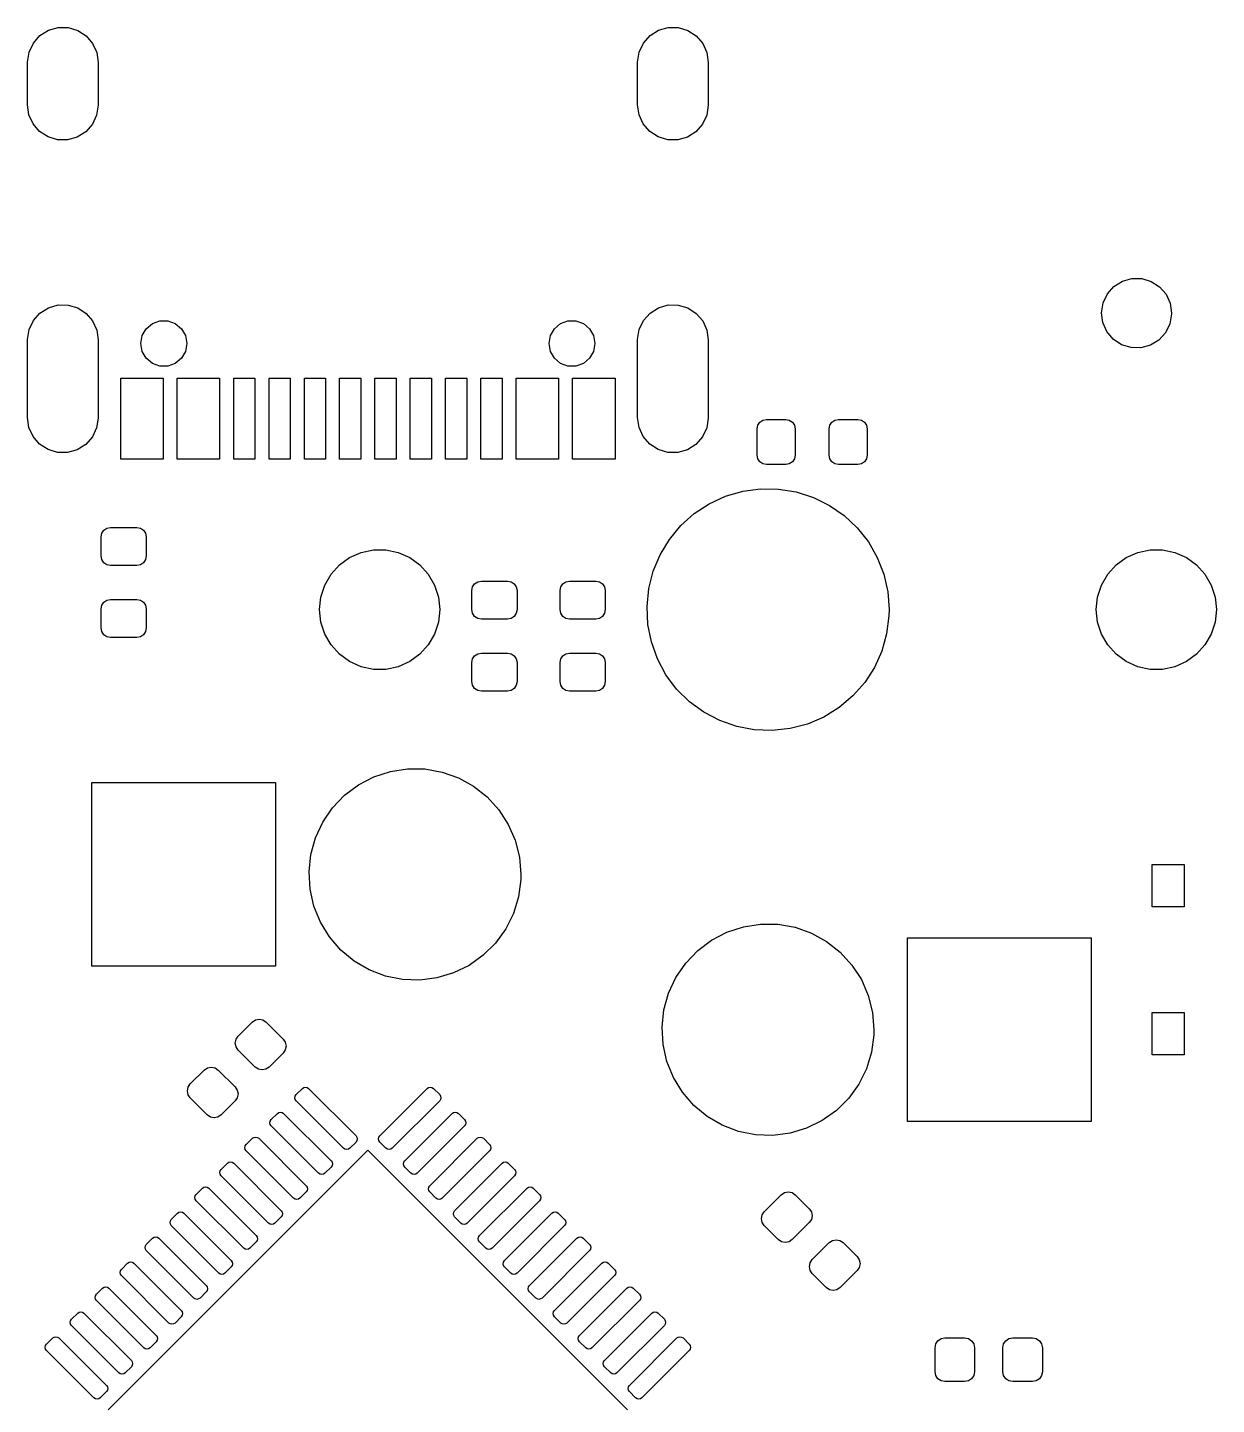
# Model space of a CAD drawing. Extents: x 3.01 to 5.54, y -3.22 to -0.6.
# Drawn here: x 4.189 to 4.851, y -1.364 to -0.596 of the extents above; entities that cross this region are included whole.
import ezdxf

# ---------------------------------------------------------------- set-up
doc = ezdxf.new("R2010")
doc.units = 0
doc.header["$MEASUREMENT"] = 0
doc.layers.add('BLACK', color=7, linetype='CONTINUOUS')

msp = doc.modelspace()

# ---------------------------------------------------------------- linework, layer by layer
at = {"layer": 'BLACK', "linetype": 'CONTINUOUS'}
for p, q in [((4.19544, -0.600166), (4.20016, -0.597188)), ((4.20016, -0.597188), (4.20553, -0.595654)), ((4.20553, -0.595654), (4.21111, -0.595688)), ((4.21111, -0.595688), (4.21646, -0.597288)), ((4.21646, -0.597288), (4.22114, -0.600323)), ((4.5356, -0.600166), (4.54032, -0.597188)), ((4.54032, -0.597188), (4.54569, -0.595654)), ((4.54569, -0.595654), (4.55127, -0.595688)), ((4.55127, -0.595688), (4.55661, -0.597288)), ((4.55661, -0.597288), (4.5613, -0.600323)), ((4.18938, -0.609402), (4.19175, -0.60435)), ((4.19175, -0.60435), (4.19544, -0.600166)), ((4.22114, -0.600323), (4.22478, -0.604551)), ((4.22478, -0.604551), (4.22709, -0.609632)), ((4.52953, -0.609402), (4.5319, -0.60435)), ((4.5319, -0.60435), (4.5356, -0.600166)), ((4.5613, -0.600323), (4.56494, -0.604551)), ((4.56494, -0.604551), (4.56725, -0.609632)), ((4.18852, -0.614917), (4.18938, -0.609402)), ((4.22709, -0.609632), (4.22789, -0.615157)), ((4.52867, -0.614917), (4.52953, -0.609402)), ((4.56725, -0.609632), (4.56804, -0.615157)), ((4.18851, -0.615157), (4.18852, -0.614917)), ((4.18851, -0.638779), (4.18851, -0.615157)), ((4.22789, -0.615157), (4.22789, -0.638779)), ((4.52867, -0.615157), (4.52867, -0.614917)), ((4.52867, -0.638779), (4.52867, -0.615157)), ((4.56804, -0.615157), (4.56804, -0.638779)), ((4.18931, -0.644304), (4.18851, -0.638779)), ((4.19162, -0.649385), (4.18931, -0.644304)), ((4.22702, -0.644535), (4.22465, -0.649587)), ((4.22788, -0.63902), (4.22702, -0.644535)), ((4.22789, -0.638779), (4.22788, -0.63902)), ((4.52946, -0.644304), (4.52867, -0.638779)), ((4.53177, -0.649385), (4.52946, -0.644304)), ((4.56718, -0.644535), (4.56481, -0.649587)), ((4.56804, -0.63902), (4.56718, -0.644535)), ((4.56804, -0.638779), (4.56804, -0.63902)), ((4.19526, -0.653613), (4.19162, -0.649385)), ((4.22465, -0.649587), (4.22096, -0.65377)), ((4.53542, -0.653613), (4.53177, -0.649385)), ((4.56481, -0.649587), (4.56112, -0.65377)), ((4.19994, -0.656649), (4.19526, -0.653613)), ((4.20529, -0.658248), (4.19994, -0.656649)), ((4.21087, -0.658282), (4.20529, -0.658248)), ((4.21624, -0.656748), (4.21087, -0.658282)), ((4.22096, -0.65377), (4.21624, -0.656748)), ((4.5401, -0.656649), (4.53542, -0.653613)), ((4.54545, -0.658248), (4.5401, -0.656649)), ((4.55103, -0.658282), (4.54545, -0.658248)), ((4.5564, -0.656748), (4.55103, -0.658282)), ((4.56112, -0.65377), (4.5564, -0.656748)), ((4.79425, -0.740071), (4.79893, -0.737121)), ((4.79893, -0.737121), (4.80424, -0.735601)), ((4.80424, -0.735601), (4.80977, -0.735635)), ((4.80977, -0.735635), (4.81507, -0.737219)), ((4.78824, -0.74922), (4.79059, -0.744215)), ((4.79059, -0.744215), (4.79425, -0.740071)), ((4.81507, -0.737219), (4.81971, -0.740226)), ((4.81971, -0.740226), (4.82332, -0.744415)), ((4.82332, -0.744415), (4.8256, -0.749448)), ((4.19544, -0.754891), (4.20016, -0.751912)), ((4.20016, -0.751912), (4.20553, -0.750379)), ((4.20553, -0.750379), (4.21111, -0.750413)), ((4.21111, -0.750413), (4.21646, -0.752012)), ((4.21646, -0.752012), (4.22114, -0.755048)), ((4.5356, -0.754891), (4.54032, -0.751912)), ((4.54032, -0.751912), (4.54569, -0.750379)), ((4.54569, -0.750379), (4.55127, -0.750413)), ((4.55127, -0.750413), (4.55661, -0.752012)), ((4.55661, -0.752012), (4.5613, -0.755048)), ((4.78739, -0.754683), (4.78824, -0.74922)), ((4.8256, -0.749448), (4.82639, -0.754921)), ((4.18938, -0.764126), (4.19175, -0.759074)), ((4.19175, -0.759074), (4.19544, -0.754891)), ((4.22114, -0.755048), (4.22478, -0.759276)), ((4.22478, -0.759276), (4.22709, -0.764357)), ((4.2581, -0.760769), (4.26228, -0.759249)), ((4.26228, -0.759249), (4.26672, -0.759249)), ((4.26672, -0.759249), (4.2709, -0.760769)), ((4.48566, -0.760769), (4.48984, -0.759249)), ((4.48984, -0.759249), (4.49428, -0.759249)), ((4.49428, -0.759249), (4.49846, -0.760769)), ((4.52953, -0.764126), (4.5319, -0.759074)), ((4.5319, -0.759074), (4.5356, -0.754891)), ((4.5613, -0.755048), (4.56494, -0.759276)), ((4.56494, -0.759276), (4.56725, -0.764357)), ((4.78811, -0.760165), (4.78739, -0.754683)), ((4.79033, -0.765225), (4.78811, -0.760165)), ((4.82638, -0.755397), (4.82546, -0.760849)), ((4.82639, -0.754921), (4.82638, -0.755397)), ((4.18852, -0.769641), (4.18938, -0.764126)), ((4.22709, -0.764357), (4.22789, -0.769882)), ((4.2517, -0.77185), (4.25248, -0.767474)), ((4.25248, -0.767474), (4.2547, -0.763625)), ((4.2547, -0.763625), (4.2581, -0.760769)), ((4.2709, -0.760769), (4.2743, -0.763625)), ((4.2743, -0.763625), (4.27652, -0.767474)), ((4.27652, -0.767474), (4.27729, -0.77185)), ((4.47926, -0.77185), (4.48003, -0.767474)), ((4.48003, -0.767474), (4.48226, -0.763625)), ((4.48226, -0.763625), (4.48566, -0.760769)), ((4.49846, -0.760769), (4.50186, -0.763625)), ((4.50186, -0.763625), (4.50408, -0.767474)), ((4.50408, -0.767474), (4.50485, -0.77185)), ((4.52867, -0.769641), (4.52953, -0.764126)), ((4.56725, -0.764357), (4.56804, -0.769882)), ((4.79389, -0.769458), (4.79033, -0.765225)), ((4.82305, -0.765825), (4.81934, -0.769924)), ((4.82546, -0.760849), (4.82305, -0.765825)), ((4.18851, -0.769882), (4.18852, -0.769641)), ((4.18851, -0.813189), (4.18851, -0.769882)), ((4.22789, -0.769882), (4.22789, -0.813189)), ((4.25248, -0.776226), (4.2517, -0.77185)), ((4.27729, -0.77185), (4.27652, -0.776226)), ((4.48003, -0.776226), (4.47926, -0.77185)), ((4.50485, -0.77185), (4.50408, -0.776226)), ((4.52867, -0.769882), (4.52867, -0.769641)), ((4.52867, -0.813189), (4.52867, -0.769882)), ((4.56804, -0.769882), (4.56804, -0.813189)), ((4.79849, -0.772521), (4.79389, -0.769458)), ((4.80377, -0.77417), (4.79849, -0.772521)), ((4.8093, -0.774271), (4.80377, -0.77417)), ((4.81463, -0.772817), (4.8093, -0.774271)), ((4.81934, -0.769924), (4.81463, -0.772817)), ((4.2547, -0.780075), (4.25248, -0.776226)), ((4.2581, -0.782931), (4.2547, -0.780075)), ((4.26228, -0.784451), (4.2581, -0.782931)), ((4.2709, -0.782931), (4.26672, -0.784451)), ((4.2743, -0.780075), (4.2709, -0.782931)), ((4.27652, -0.776226), (4.2743, -0.780075)), ((4.48226, -0.780075), (4.48003, -0.776226)), ((4.48566, -0.782931), (4.48226, -0.780075)), ((4.48984, -0.784451), (4.48566, -0.782931)), ((4.49846, -0.782931), (4.49428, -0.784451)), ((4.50186, -0.780075), (4.49846, -0.782931)), ((4.50408, -0.776226), (4.50186, -0.780075)), ((4.26672, -0.784451), (4.26228, -0.784451)), ((4.49428, -0.784451), (4.48984, -0.784451)), ((4.24048, -0.791141), (4.26411, -0.791141)), ((4.24048, -0.836417), (4.24048, -0.791141)), ((4.26411, -0.791141), (4.26411, -0.836417)), ((4.27198, -0.791141), (4.2956, -0.791141)), ((4.27198, -0.836417), (4.27198, -0.791141)), ((4.2956, -0.791141), (4.2956, -0.836417)), ((4.30348, -0.836417), (4.30348, -0.791141)), ((4.30348, -0.791141), (4.31529, -0.791141)), ((4.31529, -0.791141), (4.31529, -0.836417)), ((4.32316, -0.836417), (4.32316, -0.791141)), ((4.32316, -0.791141), (4.33497, -0.791141)), ((4.33497, -0.791141), (4.33497, -0.836417)), ((4.34285, -0.836417), (4.34285, -0.791141)), ((4.34285, -0.791141), (4.35466, -0.791141)), ((4.35466, -0.791141), (4.35466, -0.836417)), ((4.36253, -0.836417), (4.36253, -0.791141)), ((4.36253, -0.791141), (4.37434, -0.791141)), ((4.37434, -0.791141), (4.37434, -0.836417)), ((4.38222, -0.836417), (4.38222, -0.791141)), ((4.38222, -0.791141), (4.39403, -0.791141)), ((4.39403, -0.791141), (4.39403, -0.836417)), ((4.4019, -0.836417), (4.4019, -0.791141)), ((4.4019, -0.791141), (4.41371, -0.791141)), ((4.41371, -0.791141), (4.41371, -0.836417)), ((4.42159, -0.836417), (4.42159, -0.791141)), ((4.42159, -0.791141), (4.4334, -0.791141)), ((4.4334, -0.791141), (4.4334, -0.836417)), ((4.44127, -0.836417), (4.44127, -0.791141)), ((4.44127, -0.791141), (4.45308, -0.791141)), ((4.45308, -0.791141), (4.45308, -0.836417)), ((4.46096, -0.791141), (4.48458, -0.791141)), ((4.46096, -0.836417), (4.46096, -0.791141)), ((4.48458, -0.791141), (4.48458, -0.836417)), ((4.49245, -0.791141), (4.51607, -0.791141)), ((4.49245, -0.836417), (4.49245, -0.791141)), ((4.51607, -0.791141), (4.51607, -0.836417)), ((4.18931, -0.818714), (4.18851, -0.813189)), ((4.22788, -0.813429), (4.22702, -0.818944)), ((4.22789, -0.813189), (4.22788, -0.813429)), ((4.52946, -0.818714), (4.52867, -0.813189)), ((4.56804, -0.813429), (4.56718, -0.818944)), ((4.56804, -0.813189), (4.56804, -0.813429)), ((4.19162, -0.823794), (4.18931, -0.818714)), ((4.22702, -0.818944), (4.22465, -0.823996)), ((4.53177, -0.823794), (4.52946, -0.818714)), ((4.56718, -0.818944), (4.56481, -0.823996)), ((4.59528, -0.819488), (4.59568, -0.817454)), ((4.59528, -0.834055), (4.59528, -0.819488)), ((4.59568, -0.817454), (4.59683, -0.81573)), ((4.59683, -0.81573), (4.59856, -0.814578)), ((4.59856, -0.814578), (4.60059, -0.814173)), ((4.60059, -0.814173), (4.61122, -0.814173)), ((4.61122, -0.814173), (4.61325, -0.814578)), ((4.61325, -0.814578), (4.61498, -0.81573)), ((4.61498, -0.81573), (4.61613, -0.817454)), ((4.61613, -0.817454), (4.61654, -0.819488)), ((4.61654, -0.819488), (4.61654, -0.834055)), ((4.63543, -0.819488), (4.63584, -0.817454)), ((4.63543, -0.834055), (4.63543, -0.819488)), ((4.63584, -0.817454), (4.63699, -0.81573)), ((4.63699, -0.81573), (4.63871, -0.814578)), ((4.63871, -0.814578), (4.64075, -0.814173)), ((4.64075, -0.814173), (4.65138, -0.814173)), ((4.65138, -0.814173), (4.65341, -0.814578)), ((4.65341, -0.814578), (4.65514, -0.81573)), ((4.65514, -0.81573), (4.65629, -0.817454)), ((4.65629, -0.817454), (4.65669, -0.819488)), ((4.65669, -0.819488), (4.65669, -0.834055)), ((4.19526, -0.828023), (4.19162, -0.823794)), ((4.19994, -0.831058), (4.19526, -0.828023)), ((4.22096, -0.82818), (4.21624, -0.831158)), ((4.22465, -0.823996), (4.22096, -0.82818)), ((4.53542, -0.828023), (4.53177, -0.823794)), ((4.5401, -0.831058), (4.53542, -0.828023)), ((4.56112, -0.82818), (4.5564, -0.831158)), ((4.56481, -0.823996), (4.56112, -0.82818)), ((4.20529, -0.832657), (4.19994, -0.831058)), ((4.21087, -0.832692), (4.20529, -0.832657)), ((4.21624, -0.831158), (4.21087, -0.832692)), ((4.26411, -0.836417), (4.24048, -0.836417)), ((4.2956, -0.836417), (4.27198, -0.836417)), ((4.31529, -0.836417), (4.30348, -0.836417)), ((4.33497, -0.836417), (4.32316, -0.836417)), ((4.35466, -0.836417), (4.34285, -0.836417)), ((4.37434, -0.836417), (4.36253, -0.836417)), ((4.39403, -0.836417), (4.38222, -0.836417)), ((4.41371, -0.836417), (4.4019, -0.836417)), ((4.4334, -0.836417), (4.42159, -0.836417)), ((4.45308, -0.836417), (4.44127, -0.836417)), ((4.48458, -0.836417), (4.46096, -0.836417)), ((4.51607, -0.836417), (4.49245, -0.836417)), ((4.54545, -0.832657), (4.5401, -0.831058)), ((4.55103, -0.832692), (4.54545, -0.832657)), ((4.5564, -0.831158), (4.55103, -0.832692)), ((4.59568, -0.836089), (4.59528, -0.834055)), ((4.59683, -0.837813), (4.59568, -0.836089)), ((4.61613, -0.836089), (4.61498, -0.837813)), ((4.61654, -0.834055), (4.61613, -0.836089)), ((4.63584, -0.836089), (4.63543, -0.834055)), ((4.63699, -0.837813), (4.63584, -0.836089)), ((4.65629, -0.836089), (4.65514, -0.837813)), ((4.65669, -0.834055), (4.65629, -0.836089)), ((4.59856, -0.838966), (4.59683, -0.837813)), ((4.60059, -0.83937), (4.59856, -0.838966)), ((4.61122, -0.83937), (4.60059, -0.83937)), ((4.61325, -0.838966), (4.61122, -0.83937)), ((4.61498, -0.837813), (4.61325, -0.838966)), ((4.63871, -0.838966), (4.63699, -0.837813)), ((4.64075, -0.83937), (4.63871, -0.838966)), ((4.65138, -0.83937), (4.64075, -0.83937)), ((4.65341, -0.838966), (4.65138, -0.83937)), ((4.65514, -0.837813), (4.65341, -0.838966)), ((4.56865, -0.861238), (4.57774, -0.85705)), ((4.57774, -0.85705), (4.58734, -0.85425)), ((4.58734, -0.85425), (4.59725, -0.852901)), ((4.59725, -0.852901), (4.60726, -0.853032)), ((4.60726, -0.853032), (4.61713, -0.85464)), ((4.61713, -0.85464), (4.62666, -0.85769)), ((4.62666, -0.85769), (4.63563, -0.862115)), ((4.55282, -0.873386), (4.56028, -0.866724)), ((4.56028, -0.866724), (4.56865, -0.861238)), ((4.63563, -0.862115), (4.64385, -0.867818)), ((4.23108, -0.875966), (4.23281, -0.874814)), ((4.23281, -0.874814), (4.23484, -0.874409)), ((4.23484, -0.874409), (4.24941, -0.874409)), ((4.24941, -0.874409), (4.25144, -0.874814)), ((4.25144, -0.874814), (4.25317, -0.875966)), ((4.54642, -0.881078), (4.55282, -0.873386)), ((4.64385, -0.867818), (4.65114, -0.874673)), ((4.65114, -0.874673), (4.65734, -0.88253)), ((4.22953, -0.879724), (4.22993, -0.87769)), ((4.22953, -0.890354), (4.22953, -0.879724)), ((4.22993, -0.87769), (4.23108, -0.875966)), ((4.25317, -0.875966), (4.25432, -0.87769)), ((4.25432, -0.87769), (4.25472, -0.879724)), ((4.25472, -0.879724), (4.25472, -0.890354)), ((4.54123, -0.889631), (4.54642, -0.881078)), ((4.65734, -0.88253), (4.6623, -0.891216)), ((4.22993, -0.892388), (4.22953, -0.890354)), ((4.25472, -0.890354), (4.25432, -0.892388)), ((4.36809, -0.891263), (4.37449, -0.888415)), ((4.37449, -0.888415), (4.38134, -0.886959)), ((4.38134, -0.886959), (4.38834, -0.886959)), ((4.38834, -0.886959), (4.39519, -0.888415)), ((4.39519, -0.888415), (4.40159, -0.891263)), ((4.53736, -0.898857), (4.54123, -0.889631)), ((4.80116, -0.891263), (4.80756, -0.888415)), ((4.80756, -0.888415), (4.81441, -0.886959)), ((4.81441, -0.886959), (4.82141, -0.886959)), ((4.82141, -0.886959), (4.82826, -0.888415)), ((4.82826, -0.888415), (4.83466, -0.891263)), ((4.23108, -0.894113), (4.22993, -0.892388)), ((4.23281, -0.895265), (4.23108, -0.894113)), ((4.23484, -0.895669), (4.23281, -0.895265)), ((4.24941, -0.895669), (4.23484, -0.895669)), ((4.25144, -0.895265), (4.24941, -0.895669)), ((4.25317, -0.894113), (4.25144, -0.895265)), ((4.25432, -0.892388), (4.25317, -0.894113)), ((4.35774, -0.900584), (4.36242, -0.89538)), ((4.36242, -0.89538), (4.36809, -0.891263)), ((4.40159, -0.891263), (4.40726, -0.89538)), ((4.40726, -0.89538), (4.41194, -0.900584)), ((4.6623, -0.891216), (4.66593, -0.90054)), ((4.79081, -0.900584), (4.7955, -0.89538)), ((4.7955, -0.89538), (4.80116, -0.891263)), ((4.83466, -0.891263), (4.84033, -0.89538)), ((4.84033, -0.89538), (4.84501, -0.900584)), ((4.35424, -0.906649), (4.35774, -0.900584)), ((4.41194, -0.900584), (4.41544, -0.906649)), ((4.43663, -0.907612), (4.43778, -0.905887)), ((4.43778, -0.905887), (4.4395, -0.904735)), ((4.4395, -0.904735), (4.44154, -0.904331)), ((4.44154, -0.904331), (4.4561, -0.904331)), ((4.4561, -0.904331), (4.45814, -0.904735)), ((4.45814, -0.904735), (4.45986, -0.905887)), ((4.45986, -0.905887), (4.46101, -0.907612)), ((4.48584, -0.907612), (4.48699, -0.905887)), ((4.48699, -0.905887), (4.48871, -0.904735)), ((4.48871, -0.904735), (4.49075, -0.904331)), ((4.49075, -0.904331), (4.50531, -0.904331)), ((4.50531, -0.904331), (4.50735, -0.904735)), ((4.50735, -0.904735), (4.50907, -0.905887)), ((4.50907, -0.905887), (4.51023, -0.907612)), ((4.5349, -0.908554), (4.53736, -0.898857)), ((4.66593, -0.90054), (4.66813, -0.910298)), ((4.78731, -0.906649), (4.79081, -0.900584)), ((4.84501, -0.900584), (4.84851, -0.906649)), ((4.35134, -0.920275), (4.35207, -0.91331)), ((4.35207, -0.91331), (4.35424, -0.906649)), ((4.41544, -0.906649), (4.41761, -0.91331)), ((4.41761, -0.91331), (4.41834, -0.920275)), ((4.43622, -0.909646), (4.43663, -0.907612)), ((4.43622, -0.920276), (4.43622, -0.909646)), ((4.46101, -0.907612), (4.46142, -0.909646)), ((4.46142, -0.909646), (4.46142, -0.920276)), ((4.48543, -0.909646), (4.48584, -0.907612)), ((4.48543, -0.920276), (4.48543, -0.909646)), ((4.51023, -0.907612), (4.51063, -0.909646)), ((4.51063, -0.909646), (4.51063, -0.920276)), ((4.5339, -0.918508), (4.5349, -0.908554)), ((4.66813, -0.910298), (4.66888, -0.920275)), ((4.78441, -0.920275), (4.78514, -0.91331)), ((4.78514, -0.91331), (4.78731, -0.906649)), ((4.84851, -0.906649), (4.85068, -0.91331)), ((4.85068, -0.91331), (4.85141, -0.920275)), ((4.22953, -0.919882), (4.22993, -0.917848)), ((4.22953, -0.930512), (4.22953, -0.919882)), ((4.22993, -0.917848), (4.23108, -0.916124)), ((4.23108, -0.916124), (4.23281, -0.914971)), ((4.23281, -0.914971), (4.23484, -0.914567)), ((4.23484, -0.914567), (4.24941, -0.914567)), ((4.24941, -0.914567), (4.25144, -0.914971)), ((4.25144, -0.914971), (4.25317, -0.916124)), ((4.25317, -0.916124), (4.25432, -0.917848)), ((4.25432, -0.917848), (4.25472, -0.919882)), ((4.25472, -0.919882), (4.25472, -0.930512)), ((4.35207, -0.92724), (4.35134, -0.920275)), ((4.41834, -0.920275), (4.41761, -0.92724)), ((4.43663, -0.92231), (4.43622, -0.920276)), ((4.46142, -0.920276), (4.46101, -0.92231)), ((4.48584, -0.92231), (4.48543, -0.920276)), ((4.51063, -0.920276), (4.51023, -0.92231)), ((4.53438, -0.928501), (4.5339, -0.918508)), ((4.66888, -0.920275), (4.66878, -0.923808)), ((4.78514, -0.92724), (4.78441, -0.920275)), ((4.85141, -0.920275), (4.85068, -0.92724)), ((4.35424, -0.933901), (4.35207, -0.92724)), ((4.41761, -0.92724), (4.41544, -0.933901)), ((4.43778, -0.924034), (4.43663, -0.92231)), ((4.4395, -0.925186), (4.43778, -0.924034)), ((4.44154, -0.925591), (4.4395, -0.925186)), ((4.4561, -0.925591), (4.44154, -0.925591)), ((4.45814, -0.925186), (4.4561, -0.925591)), ((4.45986, -0.924034), (4.45814, -0.925186)), ((4.46101, -0.92231), (4.45986, -0.924034)), ((4.48699, -0.924034), (4.48584, -0.92231)), ((4.48871, -0.925186), (4.48699, -0.924034)), ((4.49075, -0.925591), (4.48871, -0.925186)), ((4.50531, -0.925591), (4.49075, -0.925591)), ((4.50735, -0.925186), (4.50531, -0.925591)), ((4.50907, -0.924034), (4.50735, -0.925186)), ((4.51023, -0.92231), (4.50907, -0.924034)), ((4.53633, -0.938314), (4.53438, -0.928501)), ((4.66878, -0.923808), (4.66752, -0.933732)), ((4.78731, -0.933901), (4.78514, -0.92724)), ((4.85068, -0.92724), (4.84851, -0.933901)), ((4.22993, -0.932546), (4.22953, -0.930512)), ((4.23108, -0.93427), (4.22993, -0.932546)), ((4.23281, -0.935422), (4.23108, -0.93427)), ((4.23484, -0.935827), (4.23281, -0.935422)), ((4.24941, -0.935827), (4.23484, -0.935827)), ((4.25144, -0.935422), (4.24941, -0.935827)), ((4.25317, -0.93427), (4.25144, -0.935422)), ((4.25432, -0.932546), (4.25317, -0.93427)), ((4.25472, -0.930512), (4.25432, -0.932546)), ((4.35774, -0.939966), (4.35424, -0.933901)), ((4.41544, -0.933901), (4.41194, -0.939966)), ((4.66752, -0.933732), (4.66481, -0.943362)), ((4.79081, -0.939966), (4.78731, -0.933901)), ((4.84851, -0.933901), (4.84501, -0.939966)), ((4.36242, -0.945171), (4.35774, -0.939966)), ((4.41194, -0.939966), (4.40726, -0.945171)), ((4.53971, -0.94773), (4.53633, -0.938314)), ((4.66481, -0.943362), (4.6607, -0.952483)), ((4.7955, -0.945171), (4.79081, -0.939966)), ((4.84501, -0.939966), (4.84033, -0.945171)), ((4.36809, -0.949287), (4.36242, -0.945171)), ((4.37449, -0.952136), (4.36809, -0.949287)), ((4.38134, -0.953592), (4.37449, -0.952136)), ((4.39519, -0.952136), (4.38834, -0.953592)), ((4.40159, -0.949287), (4.39519, -0.952136)), ((4.40726, -0.945171), (4.40159, -0.949287)), ((4.43622, -0.949803), (4.43663, -0.947769)), ((4.43622, -0.960433), (4.43622, -0.949803)), ((4.43663, -0.947769), (4.43778, -0.946045)), ((4.43778, -0.946045), (4.4395, -0.944893)), ((4.4395, -0.944893), (4.44154, -0.944488)), ((4.44154, -0.944488), (4.4561, -0.944488)), ((4.4561, -0.944488), (4.45814, -0.944893)), ((4.45814, -0.944893), (4.45986, -0.946045)), ((4.45986, -0.946045), (4.46101, -0.947769)), ((4.46101, -0.947769), (4.46142, -0.949803)), ((4.46142, -0.949803), (4.46142, -0.960433)), ((4.48543, -0.949803), (4.48584, -0.947769)), ((4.48543, -0.960433), (4.48543, -0.949803)), ((4.48584, -0.947769), (4.48699, -0.946045)), ((4.48699, -0.946045), (4.48871, -0.944893)), ((4.48871, -0.944893), (4.49075, -0.944488)), ((4.49075, -0.944488), (4.50531, -0.944488)), ((4.50531, -0.944488), (4.50735, -0.944893)), ((4.50735, -0.944893), (4.50907, -0.946045)), ((4.50907, -0.946045), (4.51023, -0.947769)), ((4.51023, -0.947769), (4.51063, -0.949803)), ((4.51063, -0.949803), (4.51063, -0.960433)), ((4.54445, -0.956543), (4.53971, -0.94773)), ((4.80116, -0.949287), (4.7955, -0.945171)), ((4.80756, -0.952136), (4.80116, -0.949287)), ((4.81441, -0.953592), (4.80756, -0.952136)), ((4.82826, -0.952136), (4.82141, -0.953592)), ((4.83466, -0.949287), (4.82826, -0.952136)), ((4.84033, -0.945171), (4.83466, -0.949287)), ((4.38834, -0.953592), (4.38134, -0.953592)), ((4.55043, -0.964559), (4.54445, -0.956543)), ((4.6607, -0.952483), (4.65528, -0.960898)), ((4.82141, -0.953592), (4.81441, -0.953592)), ((4.43663, -0.962467), (4.43622, -0.960433)), ((4.43778, -0.964191), (4.43663, -0.962467)), ((4.4395, -0.965343), (4.43778, -0.964191)), ((4.44154, -0.965748), (4.4395, -0.965343)), ((4.4561, -0.965748), (4.44154, -0.965748)), ((4.45814, -0.965343), (4.4561, -0.965748)), ((4.45986, -0.964191), (4.45814, -0.965343)), ((4.46101, -0.962467), (4.45986, -0.964191)), ((4.46142, -0.960433), (4.46101, -0.962467)), ((4.48584, -0.962467), (4.48543, -0.960433)), ((4.48699, -0.964191), (4.48584, -0.962467)), ((4.48871, -0.965343), (4.48699, -0.964191)), ((4.49075, -0.965748), (4.48871, -0.965343)), ((4.50531, -0.965748), (4.49075, -0.965748)), ((4.50735, -0.965343), (4.50531, -0.965748)), ((4.50907, -0.964191), (4.50735, -0.965343)), ((4.51023, -0.962467), (4.50907, -0.964191)), ((4.51063, -0.960433), (4.51023, -0.962467)), ((4.55754, -0.971603), (4.55043, -0.964559)), ((4.65528, -0.960898), (4.64869, -0.96842)), ((4.56561, -0.977518), (4.55754, -0.971603)), ((4.64105, -0.974884), (4.63254, -0.980148)), ((4.64869, -0.96842), (4.64105, -0.974884)), ((4.57446, -0.982177), (4.56561, -0.977518)), ((4.58391, -0.985475), (4.57446, -0.982177)), ((4.63254, -0.980148), (4.62335, -0.984098)), ((4.59373, -0.987341), (4.58391, -0.985475)), ((4.60373, -0.987734), (4.59373, -0.987341)), ((4.61368, -0.986645), (4.60373, -0.987734)), ((4.62335, -0.984098), (4.61368, -0.986645)), ((4.37306, -1.01794), (4.38164, -1.01347)), ((4.38164, -1.01347), (4.39084, -1.01047)), ((4.39084, -1.01047), (4.40041, -1.009)), ((4.40041, -1.009), (4.41008, -1.00912)), ((4.41008, -1.00912), (4.41961, -1.01082)), ((4.41961, -1.01082), (4.42873, -1.01405)), ((4.22441, -1.11909), (4.22441, -1.01673)), ((4.22441, -1.01673), (4.32677, -1.01673)), ((4.32677, -1.01673), (4.32677, -1.11909)), ((4.36532, -1.02375), (4.37306, -1.01794)), ((4.42873, -1.01405), (4.43721, -1.01872)), ((4.43721, -1.01872), (4.4448, -1.02472)), ((4.35863, -1.03075), (4.36532, -1.02375)), ((4.4448, -1.02472), (4.45131, -1.03188)), ((4.35318, -1.03874), (4.35863, -1.03075)), ((4.45131, -1.03188), (4.45657, -1.04001)), ((4.3491, -1.04752), (4.35318, -1.03874)), ((4.45657, -1.04001), (4.46043, -1.04888)), ((4.34652, -1.05685), (4.3491, -1.04752)), ((4.46043, -1.04888), (4.46279, -1.05827)), ((4.34549, -1.06647), (4.34652, -1.05685)), ((4.46279, -1.05827), (4.46358, -1.06791)), ((4.34605, -1.07613), (4.34549, -1.06647)), ((4.81561, -1.08596), (4.81561, -1.06234)), ((4.81561, -1.06234), (4.83333, -1.06234)), ((4.83333, -1.06234), (4.83333, -1.08596)), ((4.46351, -1.0708), (4.46225, -1.08039)), ((4.46358, -1.06791), (4.46351, -1.0708)), ((4.34817, -1.08557), (4.34605, -1.07613)), ((4.46225, -1.08039), (4.45943, -1.08965)), ((4.35181, -1.09454), (4.34817, -1.08557)), ((4.45943, -1.08965), (4.45515, -1.09833)), ((4.83333, -1.08596), (4.81561, -1.08596)), ((4.35687, -1.10279), (4.35181, -1.09454)), ((4.57849, -1.10009), (4.58769, -1.09708)), ((4.58769, -1.09708), (4.59726, -1.09562)), ((4.59726, -1.09562), (4.60693, -1.09573)), ((4.60693, -1.09573), (4.61646, -1.09743)), ((4.61646, -1.09743), (4.62558, -1.10066)), ((4.36321, -1.11011), (4.35687, -1.10279)), ((4.45515, -1.09833), (4.4495, -1.10619)), ((4.56217, -1.11037), (4.56991, -1.10456)), ((4.56991, -1.10456), (4.57849, -1.10009)), ((4.62558, -1.10066), (4.63406, -1.10534)), ((4.63406, -1.10534), (4.64165, -1.11134)), ((4.67913, -1.20571), (4.67913, -1.10335)), ((4.67913, -1.10335), (4.78149, -1.10335)), ((4.78149, -1.10335), (4.78149, -1.20571)), ((4.37065, -1.11629), (4.36321, -1.11011)), ((4.44264, -1.11302), (4.43476, -1.11864)), ((4.4495, -1.10619), (4.44264, -1.11302)), ((4.55548, -1.11736), (4.56217, -1.11037)), ((4.64165, -1.11134), (4.64816, -1.11849)), ((4.32677, -1.11909), (4.22441, -1.11909)), ((4.37901, -1.12117), (4.37065, -1.11629)), ((4.43476, -1.11864), (4.42607, -1.1229)), ((4.55003, -1.12536), (4.55548, -1.11736)), ((4.64816, -1.11849), (4.65342, -1.12662)), ((4.38805, -1.12462), (4.37901, -1.12117)), ((4.39753, -1.12655), (4.38805, -1.12462)), ((4.4072, -1.12691), (4.39753, -1.12655)), ((4.4168, -1.12568), (4.4072, -1.12691)), ((4.42607, -1.1229), (4.4168, -1.12568)), ((4.54595, -1.13414), (4.55003, -1.12536)), ((4.65342, -1.12662), (4.65728, -1.1355)), ((4.54337, -1.14346), (4.54595, -1.13414)), ((4.65728, -1.1355), (4.65964, -1.14488)), ((4.54234, -1.15308), (4.54337, -1.14346)), ((4.30595, -1.15809), (4.31375, -1.15029)), ((4.31375, -1.15029), (4.31554, -1.1491)), ((4.31554, -1.1491), (4.31765, -1.14868)), ((4.31765, -1.14868), (4.31975, -1.1491)), ((4.31975, -1.1491), (4.32154, -1.15029)), ((4.32154, -1.15029), (4.33101, -1.15976)), ((4.65964, -1.14488), (4.66043, -1.15453)), ((4.81561, -1.16863), (4.81561, -1.14501)), ((4.81561, -1.14501), (4.83333, -1.14501)), ((4.83333, -1.14501), (4.83333, -1.16863)), ((4.30476, -1.15987), (4.30595, -1.15809)), ((4.5429, -1.16275), (4.54234, -1.15308)), ((4.66036, -1.15741), (4.6591, -1.16701)), ((4.66043, -1.15453), (4.66036, -1.15741)), ((4.30434, -1.16198), (4.30476, -1.15987)), ((4.30476, -1.16409), (4.30434, -1.16198)), ((4.30595, -1.16588), (4.30476, -1.16409)), ((4.31542, -1.17535), (4.30595, -1.16588)), ((4.33101, -1.15976), (4.3322, -1.16154)), ((4.3322, -1.16576), (4.33101, -1.16755)), ((4.3322, -1.16154), (4.33262, -1.16365)), ((4.33262, -1.16365), (4.3322, -1.16576)), ((4.54502, -1.17219), (4.5429, -1.16275)), ((4.6591, -1.16701), (4.65628, -1.17627)), ((4.33101, -1.16755), (4.32321, -1.17535)), ((4.54866, -1.18115), (4.54502, -1.17219)), ((4.83333, -1.16863), (4.81561, -1.16863)), ((4.27923, -1.18481), (4.28702, -1.17702)), ((4.28702, -1.17702), (4.28881, -1.17582)), ((4.28881, -1.17582), (4.29092, -1.1754)), ((4.29092, -1.1754), (4.29303, -1.17582)), ((4.29303, -1.17582), (4.29482, -1.17702)), ((4.29482, -1.17702), (4.30428, -1.18648)), ((4.31721, -1.17654), (4.31542, -1.17535)), ((4.31932, -1.17696), (4.31721, -1.17654)), ((4.32143, -1.17654), (4.31932, -1.17696)), ((4.32321, -1.17535), (4.32143, -1.17654)), ((4.55372, -1.18941), (4.54866, -1.18115)), ((4.65628, -1.17627), (4.652, -1.18494)), ((4.27761, -1.18871), (4.27803, -1.1866)), ((4.27803, -1.19082), (4.27761, -1.18871)), ((4.27803, -1.1866), (4.27923, -1.18481)), ((4.30428, -1.18648), (4.30548, -1.18827)), ((4.30548, -1.18827), (4.3059, -1.19038)), ((4.33826, -1.19074), (4.34174, -1.18726)), ((4.34174, -1.18726), (4.34254, -1.18672)), ((4.34254, -1.18672), (4.34348, -1.18654)), ((4.34348, -1.18654), (4.34442, -1.18672)), ((4.34442, -1.18672), (4.34522, -1.18726)), ((4.34522, -1.18726), (4.37167, -1.2137)), ((4.38489, -1.2137), (4.41134, -1.18726)), ((4.41134, -1.18726), (4.41214, -1.18672)), ((4.41214, -1.18672), (4.41308, -1.18654)), ((4.41308, -1.18654), (4.41402, -1.18672)), ((4.41402, -1.18672), (4.41482, -1.18726)), ((4.41482, -1.18726), (4.4183, -1.19074)), ((4.56006, -1.19672), (4.55372, -1.18941)), ((4.652, -1.18494), (4.64635, -1.1928)), ((4.27923, -1.19261), (4.27803, -1.19082)), ((4.28869, -1.20207), (4.27923, -1.19261)), ((4.30428, -1.19428), (4.29649, -1.20207)), ((4.30548, -1.19249), (4.30428, -1.19428)), ((4.3059, -1.19038), (4.30548, -1.19249)), ((4.33754, -1.19248), (4.33773, -1.19153)), ((4.33773, -1.19342), (4.33754, -1.19248)), ((4.33773, -1.19153), (4.33826, -1.19074)), ((4.33826, -1.19422), (4.33773, -1.19342)), ((4.36471, -1.22066), (4.33826, -1.19422)), ((4.4183, -1.19422), (4.39185, -1.22066)), ((4.4183, -1.19074), (4.41883, -1.19153)), ((4.41883, -1.19342), (4.4183, -1.19422)), ((4.41883, -1.19153), (4.41902, -1.19248)), ((4.41902, -1.19248), (4.41883, -1.19342)), ((4.5675, -1.2029), (4.56006, -1.19672)), ((4.64635, -1.1928), (4.63949, -1.19963)), ((4.29048, -1.20327), (4.28869, -1.20207)), ((4.29259, -1.20369), (4.29048, -1.20327)), ((4.2947, -1.20327), (4.29259, -1.20369)), ((4.29649, -1.20207), (4.2947, -1.20327)), ((4.32362, -1.2064), (4.32381, -1.20545)), ((4.32381, -1.20545), (4.32434, -1.20466)), ((4.32434, -1.20466), (4.32782, -1.20118)), ((4.32782, -1.20118), (4.32862, -1.20064)), ((4.32862, -1.20064), (4.32956, -1.20046)), ((4.32956, -1.20046), (4.3305, -1.20064)), ((4.3305, -1.20064), (4.3313, -1.20118)), ((4.3313, -1.20118), (4.35775, -1.22762)), ((4.39881, -1.22762), (4.42526, -1.20118)), ((4.42526, -1.20118), (4.42606, -1.20064)), ((4.42606, -1.20064), (4.427, -1.20046)), ((4.427, -1.20046), (4.42794, -1.20064)), ((4.42794, -1.20064), (4.42874, -1.20118)), ((4.42874, -1.20118), (4.43222, -1.20466)), ((4.43222, -1.20466), (4.43275, -1.20545)), ((4.43275, -1.20545), (4.43294, -1.2064)), ((4.57586, -1.20778), (4.5675, -1.2029)), ((4.63161, -1.20525), (4.62292, -1.20951)), ((4.63949, -1.19963), (4.63161, -1.20525)), ((4.32381, -1.20734), (4.32362, -1.2064)), ((4.32434, -1.20814), (4.32381, -1.20734)), ((4.35079, -1.23458), (4.32434, -1.20814)), ((4.43222, -1.20814), (4.40577, -1.23458)), ((4.43275, -1.20734), (4.43222, -1.20814)), ((4.43294, -1.2064), (4.43275, -1.20734)), ((4.5849, -1.21124), (4.57586, -1.20778)), ((4.59438, -1.21317), (4.5849, -1.21124)), ((4.60405, -1.21352), (4.59438, -1.21317)), ((4.61365, -1.21229), (4.60405, -1.21352)), ((4.62292, -1.20951), (4.61365, -1.21229)), ((4.78149, -1.20571), (4.67913, -1.20571)), ((4.3097, -1.22032), (4.30989, -1.21937)), ((4.30989, -1.22126), (4.3097, -1.22032)), ((4.30989, -1.21937), (4.31042, -1.21858)), ((4.31042, -1.21858), (4.3139, -1.2151)), ((4.3139, -1.2151), (4.3147, -1.21456)), ((4.3147, -1.21456), (4.31564, -1.21437)), ((4.31564, -1.21437), (4.31658, -1.21456)), ((4.31658, -1.21456), (4.31738, -1.2151)), ((4.31738, -1.2151), (4.34383, -1.24154)), ((4.36551, -1.2212), (4.36471, -1.22066)), ((4.36819, -1.22066), (4.36739, -1.2212)), ((4.37167, -1.21718), (4.36819, -1.22066)), ((4.37167, -1.2137), (4.3722, -1.2145)), ((4.3722, -1.21639), (4.37167, -1.21718)), ((4.3722, -1.2145), (4.37239, -1.21544)), ((4.37239, -1.21544), (4.3722, -1.21639)), ((4.38417, -1.21544), (4.38436, -1.2145)), ((4.38436, -1.21639), (4.38417, -1.21544)), ((4.38436, -1.2145), (4.38489, -1.2137)), ((4.38489, -1.21718), (4.38436, -1.21639)), ((4.38837, -1.22066), (4.38489, -1.21718)), ((4.38917, -1.2212), (4.38837, -1.22066)), ((4.39185, -1.22066), (4.39105, -1.2212)), ((4.41273, -1.24154), (4.43918, -1.2151)), ((4.43918, -1.2151), (4.43997, -1.21456)), ((4.43997, -1.21456), (4.44092, -1.21437)), ((4.44092, -1.21437), (4.44186, -1.21456)), ((4.44186, -1.21456), (4.44266, -1.2151)), ((4.44266, -1.2151), (4.44614, -1.21858)), ((4.44614, -1.21858), (4.44667, -1.21937)), ((4.44667, -1.21937), (4.44686, -1.22032)), ((4.44686, -1.22032), (4.44667, -1.22126)), ((4.23352, -1.36647), (4.37828, -1.22171)), ((4.29998, -1.22901), (4.30078, -1.22848)), ((4.30078, -1.22848), (4.30172, -1.22829)), ((4.30172, -1.22829), (4.30266, -1.22848)), ((4.30266, -1.22848), (4.30346, -1.22901)), ((4.31042, -1.22206), (4.30989, -1.22126)), ((4.33687, -1.2485), (4.31042, -1.22206)), ((4.35775, -1.22762), (4.35828, -1.22842)), ((4.35828, -1.22842), (4.35847, -1.22936)), ((4.36645, -1.22138), (4.36551, -1.2212)), ((4.36739, -1.2212), (4.36645, -1.22138)), ((4.37828, -1.22171), (4.52304, -1.36647)), ((4.39011, -1.22138), (4.38917, -1.2212)), ((4.39105, -1.2212), (4.39011, -1.22138)), ((4.39809, -1.22936), (4.39828, -1.22842)), ((4.39828, -1.22842), (4.39881, -1.22762)), ((4.44614, -1.22206), (4.41969, -1.2485)), ((4.44667, -1.22126), (4.44614, -1.22206)), ((4.4531, -1.22901), (4.45389, -1.22848)), ((4.45389, -1.22848), (4.45484, -1.22829)), ((4.45484, -1.22829), (4.45578, -1.22848)), ((4.45578, -1.22848), (4.45658, -1.22901)), ((4.29578, -1.23423), (4.29597, -1.23329)), ((4.29597, -1.23518), (4.29578, -1.23423)), ((4.29597, -1.23329), (4.2965, -1.23249)), ((4.2965, -1.23597), (4.29597, -1.23518)), ((4.2965, -1.23249), (4.29998, -1.22901)), ((4.32295, -1.26242), (4.2965, -1.23597)), ((4.30346, -1.22901), (4.32991, -1.25546)), ((4.35159, -1.23512), (4.35079, -1.23458)), ((4.35253, -1.2353), (4.35159, -1.23512)), ((4.35347, -1.23512), (4.35253, -1.2353)), ((4.35427, -1.23458), (4.35347, -1.23512)), ((4.35775, -1.2311), (4.35427, -1.23458)), ((4.35828, -1.2303), (4.35775, -1.2311)), ((4.35847, -1.22936), (4.35828, -1.2303)), ((4.39828, -1.2303), (4.39809, -1.22936)), ((4.39881, -1.2311), (4.39828, -1.2303)), ((4.40229, -1.23458), (4.39881, -1.2311)), ((4.40309, -1.23512), (4.40229, -1.23458)), ((4.40403, -1.2353), (4.40309, -1.23512)), ((4.40497, -1.23512), (4.40403, -1.2353)), ((4.40577, -1.23458), (4.40497, -1.23512)), ((4.42665, -1.25546), (4.4531, -1.22901)), ((4.46006, -1.23597), (4.43361, -1.26242)), ((4.45658, -1.22901), (4.46006, -1.23249)), ((4.46006, -1.23249), (4.46059, -1.23329)), ((4.46059, -1.23518), (4.46006, -1.23597)), ((4.46059, -1.23329), (4.46078, -1.23423)), ((4.46078, -1.23423), (4.46059, -1.23518)), ((4.28258, -1.24641), (4.28606, -1.24293)), ((4.28606, -1.24293), (4.28686, -1.2424)), ((4.28686, -1.2424), (4.2878, -1.24221)), ((4.2878, -1.24221), (4.28874, -1.2424)), ((4.28874, -1.2424), (4.28954, -1.24293)), ((4.28954, -1.24293), (4.31599, -1.26938)), ((4.34383, -1.24154), (4.34436, -1.24234)), ((4.34436, -1.24234), (4.34455, -1.24328)), ((4.34455, -1.24328), (4.34436, -1.24422)), ((4.41201, -1.24328), (4.4122, -1.24234)), ((4.4122, -1.24422), (4.41201, -1.24328)), ((4.4122, -1.24234), (4.41273, -1.24154)), ((4.44057, -1.26938), (4.46702, -1.24293)), ((4.46702, -1.24293), (4.46781, -1.2424)), ((4.46781, -1.2424), (4.46876, -1.24221)), ((4.46876, -1.24221), (4.4697, -1.2424)), ((4.4697, -1.2424), (4.47049, -1.24293)), ((4.47049, -1.24293), (4.47397, -1.24641)), ((4.28186, -1.24815), (4.28205, -1.24721)), ((4.28205, -1.2491), (4.28186, -1.24815)), ((4.28205, -1.24721), (4.28258, -1.24641)), ((4.28258, -1.24989), (4.28205, -1.2491)), ((4.30903, -1.27634), (4.28258, -1.24989)), ((4.33767, -1.24904), (4.33687, -1.2485)), ((4.33861, -1.24922), (4.33767, -1.24904)), ((4.33955, -1.24904), (4.33861, -1.24922)), ((4.34035, -1.2485), (4.33955, -1.24904)), ((4.34383, -1.24502), (4.34035, -1.2485)), ((4.34436, -1.24422), (4.34383, -1.24502)), ((4.41273, -1.24502), (4.4122, -1.24422)), ((4.41621, -1.2485), (4.41273, -1.24502)), ((4.41701, -1.24904), (4.41621, -1.2485)), ((4.41795, -1.24922), (4.41701, -1.24904)), ((4.41889, -1.24904), (4.41795, -1.24922)), ((4.41969, -1.2485), (4.41889, -1.24904)), ((4.47397, -1.24989), (4.44753, -1.27634)), ((4.47397, -1.24641), (4.47451, -1.24721)), ((4.47451, -1.2491), (4.47397, -1.24989)), ((4.47451, -1.24721), (4.4747, -1.24815)), ((4.4747, -1.24815), (4.47451, -1.2491)), ((4.59931, -1.25602), (4.60877, -1.24655)), ((4.60877, -1.24655), (4.61056, -1.24536)), ((4.61056, -1.24536), (4.61267, -1.24494)), ((4.61267, -1.24494), (4.61478, -1.24536)), ((4.61478, -1.24536), (4.61657, -1.24655)), ((4.61657, -1.24655), (4.62436, -1.25435)), ((4.26866, -1.26033), (4.27214, -1.25685)), ((4.27214, -1.25685), (4.27294, -1.25632)), ((4.27294, -1.25632), (4.27388, -1.25613)), ((4.27388, -1.25613), (4.27482, -1.25632)), ((4.27482, -1.25632), (4.27562, -1.25685)), ((4.27562, -1.25685), (4.30207, -1.2833)), ((4.32991, -1.25894), (4.32643, -1.26242)), ((4.32991, -1.25546), (4.33044, -1.25626)), ((4.33044, -1.25814), (4.32991, -1.25894)), ((4.33044, -1.25626), (4.33063, -1.2572)), ((4.33063, -1.2572), (4.33044, -1.25814)), ((4.42593, -1.2572), (4.42612, -1.25626)), ((4.42612, -1.25814), (4.42593, -1.2572)), ((4.42612, -1.25626), (4.42665, -1.25546)), ((4.42665, -1.25894), (4.42612, -1.25814)), ((4.43013, -1.26242), (4.42665, -1.25894)), ((4.45449, -1.2833), (4.48093, -1.25685)), ((4.48093, -1.25685), (4.48173, -1.25632)), ((4.48173, -1.25632), (4.48267, -1.25613)), ((4.48267, -1.25613), (4.48362, -1.25632)), ((4.48362, -1.25632), (4.48441, -1.25685)), ((4.48441, -1.25685), (4.48789, -1.26033)), ((4.59769, -1.25991), (4.59811, -1.2578)), ((4.59811, -1.2578), (4.59931, -1.25602)), ((4.62436, -1.25435), (4.62556, -1.25613)), ((4.62556, -1.25613), (4.62598, -1.25824)), ((4.62598, -1.25824), (4.62556, -1.26035)), ((4.26794, -1.26207), (4.26813, -1.26113)), ((4.26813, -1.26302), (4.26794, -1.26207)), ((4.26813, -1.26113), (4.26866, -1.26033)), ((4.26866, -1.26381), (4.26813, -1.26302)), ((4.29511, -1.29026), (4.26866, -1.26381)), ((4.32375, -1.26295), (4.32295, -1.26242)), ((4.32469, -1.26314), (4.32375, -1.26295)), ((4.32563, -1.26295), (4.32469, -1.26314)), ((4.32643, -1.26242), (4.32563, -1.26295)), ((4.43093, -1.26295), (4.43013, -1.26242)), ((4.43187, -1.26314), (4.43093, -1.26295)), ((4.43281, -1.26295), (4.43187, -1.26314)), ((4.43361, -1.26242), (4.43281, -1.26295)), ((4.48789, -1.26381), (4.46145, -1.29026)), ((4.48789, -1.26033), (4.48843, -1.26113)), ((4.48843, -1.26302), (4.48789, -1.26381)), ((4.48843, -1.26113), (4.48861, -1.26207)), ((4.48861, -1.26207), (4.48843, -1.26302)), ((4.59811, -1.26202), (4.59769, -1.25991)), ((4.59931, -1.26381), (4.59811, -1.26202)), ((4.6071, -1.27161), (4.59931, -1.26381)), ((4.62436, -1.26214), (4.6149, -1.27161)), ((4.62556, -1.26035), (4.62436, -1.26214)), ((4.25421, -1.27505), (4.25474, -1.27425)), ((4.25474, -1.27425), (4.25822, -1.27077)), ((4.25822, -1.27077), (4.25902, -1.27024)), ((4.25902, -1.27024), (4.25996, -1.27005)), ((4.25996, -1.27005), (4.26091, -1.27024)), ((4.26091, -1.27024), (4.2617, -1.27077)), ((4.2617, -1.27077), (4.28815, -1.29722)), ((4.31599, -1.27286), (4.31251, -1.27634)), ((4.31599, -1.26938), (4.31652, -1.27018)), ((4.31652, -1.27206), (4.31599, -1.27286)), ((4.31652, -1.27018), (4.31671, -1.27112)), ((4.31671, -1.27112), (4.31652, -1.27206)), ((4.43985, -1.27112), (4.44003, -1.27018)), ((4.44003, -1.27206), (4.43985, -1.27112)), ((4.44003, -1.27018), (4.44057, -1.26938)), ((4.44057, -1.27286), (4.44003, -1.27206)), ((4.44405, -1.27634), (4.44057, -1.27286)), ((4.46841, -1.29722), (4.49485, -1.27077)), ((4.49485, -1.27077), (4.49565, -1.27024)), ((4.49565, -1.27024), (4.49659, -1.27005)), ((4.49659, -1.27005), (4.49754, -1.27024)), ((4.49754, -1.27024), (4.49833, -1.27077)), ((4.49833, -1.27077), (4.50181, -1.27425)), ((4.50181, -1.27425), (4.50235, -1.27505)), ((4.60889, -1.2728), (4.6071, -1.27161)), ((4.611, -1.27322), (4.60889, -1.2728)), ((4.61311, -1.2728), (4.611, -1.27322)), ((4.6149, -1.27161), (4.61311, -1.2728)), ((4.62603, -1.28274), (4.6355, -1.27328)), ((4.6355, -1.27328), (4.63729, -1.27208)), ((4.63729, -1.27208), (4.63939, -1.27166)), ((4.63939, -1.27166), (4.6415, -1.27208)), ((4.6415, -1.27208), (4.64329, -1.27328)), ((4.64329, -1.27328), (4.65109, -1.28107)), ((4.25402, -1.27599), (4.25421, -1.27505)), ((4.25421, -1.27693), (4.25402, -1.27599)), ((4.25474, -1.27773), (4.25421, -1.27693)), ((4.28119, -1.30418), (4.25474, -1.27773)), ((4.30983, -1.27687), (4.30903, -1.27634)), ((4.31077, -1.27706), (4.30983, -1.27687)), ((4.31171, -1.27687), (4.31077, -1.27706)), ((4.31251, -1.27634), (4.31171, -1.27687)), ((4.44485, -1.27687), (4.44405, -1.27634)), ((4.44579, -1.27706), (4.44485, -1.27687)), ((4.44673, -1.27687), (4.44579, -1.27706)), ((4.44753, -1.27634), (4.44673, -1.27687)), ((4.50181, -1.27773), (4.47537, -1.30418)), ((4.50235, -1.27693), (4.50181, -1.27773)), ((4.50235, -1.27505), (4.50253, -1.27599)), ((4.50253, -1.27599), (4.50235, -1.27693)), ((4.65109, -1.28107), (4.65228, -1.28286)), ((4.2401, -1.28991), (4.24029, -1.28897)), ((4.24029, -1.29085), (4.2401, -1.28991)), ((4.24029, -1.28897), (4.24082, -1.28817)), ((4.24082, -1.28817), (4.2443, -1.28469)), ((4.2443, -1.28469), (4.2451, -1.28416)), ((4.2451, -1.28416), (4.24604, -1.28397)), ((4.24604, -1.28397), (4.24699, -1.28416)), ((4.24699, -1.28416), (4.24778, -1.28469)), ((4.24778, -1.28469), (4.27423, -1.31114)), ((4.30207, -1.28678), (4.29859, -1.29026)), ((4.30207, -1.2833), (4.3026, -1.2841)), ((4.3026, -1.28598), (4.30207, -1.28678)), ((4.3026, -1.2841), (4.30279, -1.28504)), ((4.30279, -1.28504), (4.3026, -1.28598)), ((4.45377, -1.28504), (4.45395, -1.2841)), ((4.45395, -1.28598), (4.45377, -1.28504)), ((4.45395, -1.2841), (4.45449, -1.2833)), ((4.45449, -1.28678), (4.45395, -1.28598)), ((4.45797, -1.29026), (4.45449, -1.28678)), ((4.48233, -1.31114), (4.50877, -1.28469)), ((4.50877, -1.28469), (4.50957, -1.28416)), ((4.50957, -1.28416), (4.51051, -1.28397)), ((4.51051, -1.28397), (4.51145, -1.28416)), ((4.51145, -1.28416), (4.51225, -1.28469)), ((4.51225, -1.28469), (4.51573, -1.28817)), ((4.51573, -1.28817), (4.51627, -1.28897)), ((4.51627, -1.28897), (4.51645, -1.28991)), ((4.51645, -1.28991), (4.51627, -1.29085)), ((4.62442, -1.28664), (4.62484, -1.28453)), ((4.62484, -1.28875), (4.62442, -1.28664)), ((4.62484, -1.28453), (4.62603, -1.28274)), ((4.62603, -1.29054), (4.62484, -1.28875)), ((4.65109, -1.28887), (4.64162, -1.29833)), ((4.65228, -1.28708), (4.65109, -1.28887)), ((4.65228, -1.28286), (4.6527, -1.28497)), ((4.6527, -1.28497), (4.65228, -1.28708)), ((4.24082, -1.29165), (4.24029, -1.29085)), ((4.26727, -1.3181), (4.24082, -1.29165)), ((4.28815, -1.29722), (4.28868, -1.29802)), ((4.29591, -1.29079), (4.29511, -1.29026)), ((4.29685, -1.29098), (4.29591, -1.29079)), ((4.29779, -1.29079), (4.29685, -1.29098)), ((4.29859, -1.29026), (4.29779, -1.29079)), ((4.45877, -1.29079), (4.45797, -1.29026)), ((4.45971, -1.29098), (4.45877, -1.29079)), ((4.46065, -1.29079), (4.45971, -1.29098)), ((4.46145, -1.29026), (4.46065, -1.29079)), ((4.46787, -1.29802), (4.46841, -1.29722)), ((4.51573, -1.29165), (4.48929, -1.3181)), ((4.51627, -1.29085), (4.51573, -1.29165)), ((4.63383, -1.29833), (4.62603, -1.29054)), ((4.22618, -1.30383), (4.22637, -1.30289)), ((4.22637, -1.30477), (4.22618, -1.30383)), ((4.22637, -1.30289), (4.22691, -1.30209)), ((4.22691, -1.30557), (4.22637, -1.30477)), ((4.22691, -1.30209), (4.23038, -1.29861)), ((4.23038, -1.29861), (4.23118, -1.29808)), ((4.23118, -1.29808), (4.23212, -1.29789)), ((4.23212, -1.29789), (4.23307, -1.29808)), ((4.23307, -1.29808), (4.23386, -1.29861)), ((4.23386, -1.29861), (4.26031, -1.32506)), ((4.28199, -1.30471), (4.28119, -1.30418)), ((4.28293, -1.3049), (4.28199, -1.30471)), ((4.28387, -1.30471), (4.28293, -1.3049)), ((4.28467, -1.30418), (4.28387, -1.30471)), ((4.28815, -1.3007), (4.28467, -1.30418)), ((4.28868, -1.2999), (4.28815, -1.3007)), ((4.28868, -1.29802), (4.28887, -1.29896)), ((4.28887, -1.29896), (4.28868, -1.2999)), ((4.46769, -1.29896), (4.46787, -1.29802)), ((4.46787, -1.2999), (4.46769, -1.29896)), ((4.46841, -1.3007), (4.46787, -1.2999)), ((4.47189, -1.30418), (4.46841, -1.3007)), ((4.47269, -1.30471), (4.47189, -1.30418)), ((4.47363, -1.3049), (4.47269, -1.30471)), ((4.47457, -1.30471), (4.47363, -1.3049)), ((4.47537, -1.30418), (4.47457, -1.30471)), ((4.49625, -1.32506), (4.52269, -1.29861)), ((4.52269, -1.29861), (4.52349, -1.29808)), ((4.52349, -1.29808), (4.52443, -1.29789)), ((4.52443, -1.29789), (4.52537, -1.29808)), ((4.52537, -1.29808), (4.52617, -1.29861)), ((4.52617, -1.29861), (4.52965, -1.30209)), ((4.52965, -1.30209), (4.53019, -1.30289)), ((4.53019, -1.30477), (4.52965, -1.30557)), ((4.53019, -1.30289), (4.53037, -1.30383)), ((4.53037, -1.30383), (4.53019, -1.30477)), ((4.63562, -1.29953), (4.63383, -1.29833)), ((4.63772, -1.29995), (4.63562, -1.29953)), ((4.63983, -1.29953), (4.63772, -1.29995)), ((4.64162, -1.29833), (4.63983, -1.29953)), ((4.21299, -1.31601), (4.21647, -1.31253)), ((4.21647, -1.31253), (4.21726, -1.312)), ((4.21726, -1.312), (4.21821, -1.31181)), ((4.21821, -1.31181), (4.21915, -1.312)), ((4.21915, -1.312), (4.21995, -1.31253)), ((4.21995, -1.31253), (4.24639, -1.33898)), ((4.25335, -1.33202), (4.22691, -1.30557)), ((4.27423, -1.31114), (4.27476, -1.31194)), ((4.27476, -1.31194), (4.27495, -1.31288)), ((4.27495, -1.31288), (4.27476, -1.31382)), ((4.48161, -1.31288), (4.48179, -1.31194)), ((4.48179, -1.31382), (4.48161, -1.31288)), ((4.48179, -1.31194), (4.48233, -1.31114)), ((4.52965, -1.30557), (4.50321, -1.33202)), ((4.51017, -1.33898), (4.53661, -1.31253)), ((4.53661, -1.31253), (4.53741, -1.312)), ((4.53741, -1.312), (4.53835, -1.31181)), ((4.53835, -1.31181), (4.53929, -1.312)), ((4.53929, -1.312), (4.54009, -1.31253)), ((4.54009, -1.31253), (4.54357, -1.31601)), ((4.21226, -1.31775), (4.21245, -1.31681)), ((4.21245, -1.31869), (4.21226, -1.31775)), ((4.21245, -1.31681), (4.21299, -1.31601)), ((4.21299, -1.31949), (4.21245, -1.31869)), ((4.23943, -1.34594), (4.21299, -1.31949)), ((4.26807, -1.31863), (4.26727, -1.3181)), ((4.26901, -1.31882), (4.26807, -1.31863)), ((4.26995, -1.31863), (4.26901, -1.31882)), ((4.27075, -1.3181), (4.26995, -1.31863)), ((4.27423, -1.31462), (4.27075, -1.3181)), ((4.27476, -1.31382), (4.27423, -1.31462)), ((4.48233, -1.31462), (4.48179, -1.31382)), ((4.48581, -1.3181), (4.48233, -1.31462)), ((4.4866, -1.31863), (4.48581, -1.3181)), ((4.48755, -1.31882), (4.4866, -1.31863)), ((4.48849, -1.31863), (4.48755, -1.31882)), ((4.48929, -1.3181), (4.48849, -1.31863)), ((4.54357, -1.31949), (4.51713, -1.34594)), ((4.54357, -1.31601), (4.54411, -1.31681)), ((4.54411, -1.31869), (4.54357, -1.31949)), ((4.54411, -1.31681), (4.54429, -1.31775)), ((4.54429, -1.31775), (4.54411, -1.31869)), ((4.19907, -1.32993), (4.20255, -1.32645)), ((4.20255, -1.32645), (4.20334, -1.32592)), ((4.20334, -1.32592), (4.20429, -1.32573)), ((4.20429, -1.32573), (4.20523, -1.32592)), ((4.20523, -1.32592), (4.20603, -1.32645)), ((4.20603, -1.32645), (4.23247, -1.3529)), ((4.26031, -1.32506), (4.26085, -1.32586)), ((4.26085, -1.32774), (4.26031, -1.32854)), ((4.26085, -1.32586), (4.26103, -1.3268)), ((4.26103, -1.3268), (4.26085, -1.32774)), ((4.49553, -1.3268), (4.49571, -1.32586)), ((4.49571, -1.32774), (4.49553, -1.3268)), ((4.49571, -1.32586), (4.49625, -1.32506)), ((4.49625, -1.32854), (4.49571, -1.32774)), ((4.52408, -1.3529), (4.55053, -1.32645)), ((4.55053, -1.32645), (4.55133, -1.32592)), ((4.55133, -1.32592), (4.55227, -1.32573)), ((4.55227, -1.32573), (4.55321, -1.32592)), ((4.55321, -1.32592), (4.55401, -1.32645)), ((4.55401, -1.32645), (4.55749, -1.32993)), ((4.69491, -1.32978), (4.6961, -1.32799)), ((4.6961, -1.32799), (4.69789, -1.3268)), ((4.69789, -1.3268), (4.7, -1.32638)), ((4.7, -1.32638), (4.71102, -1.32638)), ((4.71102, -1.32638), (4.71313, -1.3268)), ((4.71313, -1.3268), (4.71492, -1.32799)), ((4.71492, -1.32799), (4.71612, -1.32978)), ((4.7327, -1.32978), (4.7339, -1.32799)), ((4.7339, -1.32799), (4.73569, -1.3268)), ((4.73569, -1.3268), (4.7378, -1.32638)), ((4.7378, -1.32638), (4.74882, -1.32638)), ((4.74882, -1.32638), (4.75093, -1.3268)), ((4.75093, -1.3268), (4.75272, -1.32799)), ((4.75272, -1.32799), (4.75391, -1.32978)), ((4.19835, -1.33167), (4.19853, -1.33073)), ((4.19853, -1.33261), (4.19835, -1.33167)), ((4.19853, -1.33073), (4.19907, -1.32993)), ((4.19907, -1.33341), (4.19853, -1.33261)), ((4.22551, -1.35986), (4.19907, -1.33341)), ((4.25415, -1.33255), (4.25335, -1.33202)), ((4.25509, -1.33274), (4.25415, -1.33255)), ((4.25603, -1.33255), (4.25509, -1.33274)), ((4.25683, -1.33202), (4.25603, -1.33255)), ((4.26031, -1.32854), (4.25683, -1.33202)), ((4.49973, -1.33202), (4.49625, -1.32854)), ((4.50052, -1.33255), (4.49973, -1.33202)), ((4.50147, -1.33274), (4.50052, -1.33255)), ((4.50241, -1.33255), (4.50147, -1.33274)), ((4.50321, -1.33202), (4.50241, -1.33255)), ((4.55749, -1.33341), (4.53104, -1.35986)), ((4.55749, -1.32993), (4.55802, -1.33073)), ((4.55802, -1.33261), (4.55749, -1.33341)), ((4.55802, -1.33073), (4.55821, -1.33167)), ((4.55821, -1.33167), (4.55802, -1.33261)), ((4.69449, -1.33189), (4.69491, -1.32978)), ((4.69449, -1.34528), (4.69449, -1.33189)), ((4.71612, -1.32978), (4.71654, -1.33189)), ((4.71654, -1.33189), (4.71654, -1.34528)), ((4.73228, -1.33189), (4.7327, -1.32978)), ((4.73228, -1.34528), (4.73228, -1.33189)), ((4.75391, -1.32978), (4.75433, -1.33189)), ((4.75433, -1.33189), (4.75433, -1.34528)), ((4.24639, -1.34246), (4.24291, -1.34594)), ((4.24639, -1.33898), (4.24693, -1.33978)), ((4.24693, -1.34166), (4.24639, -1.34246)), ((4.24693, -1.33978), (4.24711, -1.34072)), ((4.24711, -1.34072), (4.24693, -1.34166)), ((4.50944, -1.34072), (4.50963, -1.33978)), ((4.50963, -1.34166), (4.50944, -1.34072)), ((4.50963, -1.33978), (4.51017, -1.33898)), ((4.51017, -1.34246), (4.50963, -1.34166)), ((4.51365, -1.34594), (4.51017, -1.34246)), ((4.24023, -1.34647), (4.23943, -1.34594)), ((4.24117, -1.34666), (4.24023, -1.34647)), ((4.24211, -1.34647), (4.24117, -1.34666)), ((4.24291, -1.34594), (4.24211, -1.34647)), ((4.51444, -1.34647), (4.51365, -1.34594)), ((4.51539, -1.34666), (4.51444, -1.34647)), ((4.51633, -1.34647), (4.51539, -1.34666)), ((4.51713, -1.34594), (4.51633, -1.34647)), ((4.69491, -1.34738), (4.69449, -1.34528)), ((4.6961, -1.34917), (4.69491, -1.34738)), ((4.69789, -1.35037), (4.6961, -1.34917)), ((4.7, -1.35079), (4.69789, -1.35037)), ((4.71102, -1.35079), (4.7, -1.35079)), ((4.71313, -1.35037), (4.71102, -1.35079)), ((4.71492, -1.34917), (4.71313, -1.35037)), ((4.71612, -1.34738), (4.71492, -1.34917)), ((4.71654, -1.34528), (4.71612, -1.34738)), ((4.7327, -1.34738), (4.73228, -1.34528)), ((4.7339, -1.34917), (4.7327, -1.34738)), ((4.73569, -1.35037), (4.7339, -1.34917)), ((4.7378, -1.35079), (4.73569, -1.35037)), ((4.74882, -1.35079), (4.7378, -1.35079)), ((4.75093, -1.35037), (4.74882, -1.35079)), ((4.75272, -1.34917), (4.75093, -1.35037)), ((4.75391, -1.34738), (4.75272, -1.34917)), ((4.75433, -1.34528), (4.75391, -1.34738)), ((4.23247, -1.35638), (4.22899, -1.35986)), ((4.23247, -1.3529), (4.23301, -1.3537)), ((4.23301, -1.35558), (4.23247, -1.35638)), ((4.23301, -1.3537), (4.23319, -1.35464)), ((4.23319, -1.35464), (4.23301, -1.35558)), ((4.52336, -1.35464), (4.52355, -1.3537)), ((4.52355, -1.35558), (4.52336, -1.35464)), ((4.52355, -1.3537), (4.52408, -1.3529)), ((4.52408, -1.35638), (4.52355, -1.35558)), ((4.52756, -1.35986), (4.52408, -1.35638)), ((4.22631, -1.36039), (4.22551, -1.35986)), ((4.22725, -1.36058), (4.22631, -1.36039)), ((4.22819, -1.36039), (4.22725, -1.36058)), ((4.22899, -1.35986), (4.22819, -1.36039)), ((4.52836, -1.36039), (4.52756, -1.35986)), ((4.5293, -1.36058), (4.52836, -1.36039)), ((4.53025, -1.36039), (4.5293, -1.36058)), ((4.53104, -1.35986), (4.53025, -1.36039))]:
    msp.add_line(p, q, dxfattribs=at)

doc.saveas('drawing.dxf')
